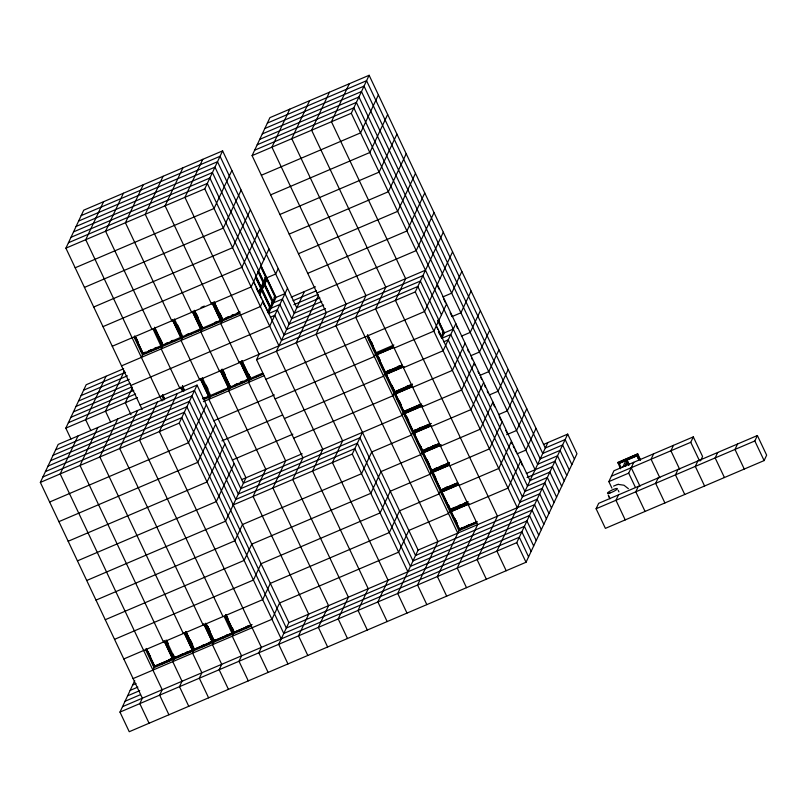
<?xml version="1.0" encoding="UTF-8"?>
<svg xmlns="http://www.w3.org/2000/svg" width="807" height="807" viewBox="0 0 807 807"><rect width="100%" height="100%" fill="white"/><g stroke="black" fill="none" stroke-linecap="round" stroke-linejoin="round"><path stroke-width="1.21" d="M142.143 409.462L65.902 248.163L83.726 210.183L222.601 150.869L296.784 307.81L319.935 297.924M103.568 201.71L85.734 239.689L161.985 400.988M123.4 193.236L105.576 231.216L151.938 329.306M143.243 184.763L125.418 222.752L171.78 320.833M163.085 176.289L145.25 214.279L191.622 312.359M182.917 167.816L165.092 205.805L211.464 303.886M149.083 723.243L139.813 703.623L142.355 698.196L40.35 482.404L58.175 444.425L197.049 385.11L243.421 483.201L402.138 415.423L403.661 412.165M70.966 439.038L65.821 428.144L86.188 384.737L123.663 368.728M202.759 159.342L184.934 197.332L259.118 354.273L256.576 359.7L302.938 457.781L292.749 479.489L348.392 597.19L338.204 618.898L347.474 638.519M78.017 435.951L60.192 473.931L162.197 689.723L159.645 695.15L168.925 714.77M106.03 376.264L85.653 419.67L90.808 430.575M65.902 248.163L204.776 188.858L222.601 150.869M97.859 427.478L80.024 465.468L163.488 642.019M124.339 371.049L105.495 411.197L110.65 422.101M141.376 357.4L142.9 354.142M231.871 170.489L214.047 208.478L75.172 267.783M117.691 419.004L99.866 456.994L183.33 633.545M132.469 387.531L125.337 402.723L131.006 414.717M162.742 345.668L161.218 348.927L179.759 388.157M406.99 613.098L397.72 593.478L418.097 550.071L316.092 334.28L326.28 312.571L252.097 155.63L269.921 117.651L369.122 75.283L545.31 448.016L565.142 439.543L574.423 459.163M137.533 410.531L119.708 448.521L203.162 625.072M241.142 190.109L223.317 228.088L84.442 287.403M182.584 337.195L181.05 340.453L199.601 379.683M289.763 109.177L271.929 147.156L346.112 304.098L335.934 325.806L437.939 541.598L417.562 585.004L426.832 604.625M157.375 402.057L139.55 440.047L223.004 616.598M250.422 209.719L232.587 247.709L93.713 307.023M202.426 328.721L200.893 331.98L219.443 371.21M194.225 310.473L202.567 328.136L202.819 327.592M309.595 100.704L291.771 138.683L365.954 295.624L355.766 317.333L457.771 533.124M177.217 393.584L159.382 431.574L261.387 647.365L258.845 652.792L268.116 672.402M259.693 229.339L241.868 267.329L102.993 326.633M222.258 320.248L220.735 323.506L239.275 362.747M329.438 92.23L311.613 130.209L385.796 287.151L375.608 308.859L477.613 524.651L457.236 568.057L466.517 587.678M40.35 482.404L179.225 423.1L197.049 385.11M268.963 248.96L251.138 286.939L112.264 346.253M349.28 83.757L331.445 121.736L405.639 278.677L395.45 300.386L497.455 516.177L477.078 559.584L486.349 579.204M258.754 292.073L260.58 288.17L255.365 277.134M260.843 287.625L263.132 282.743L257.917 271.707M263.385 282.198L265.674 277.315L260.459 266.28M206.33 404.731L188.495 442.72L49.62 502.025M209.891 397.135L208.872 399.304L245.964 477.774L225.587 521.181L86.712 580.495M259.128 294.091L266.764 277.82M259.683 294.041L261.508 290.137L269.861 307.79L267.561 312.672M264.555 284.498L262.265 289.38L270.607 307.033L272.897 302.151L264.313 284.165L266.603 279.283L274.955 296.936L272.655 301.818M262.961 301.132L260.409 306.559L121.534 365.874M278.244 268.58L275.691 274.007L265.775 278.244M252.097 155.63L351.287 113.262L369.122 75.283M222.046 369.334L230.388 386.987L230.641 386.442M230.237 387.572L228.714 390.83L265.806 469.301L253.075 496.436L308.708 614.137L298.519 635.845L307.8 655.466M270.113 307.245L272.403 302.363L264.06 284.71L261.771 289.592L266.986 300.628M215.6 424.351L197.776 462.33L58.901 521.645M287.514 288.19L269.689 326.179L130.805 385.484M378.392 94.903L360.558 132.883L261.367 175.25M250.079 379.108L248.556 382.357L285.648 460.827L272.907 487.963L328.55 605.664L318.362 627.372L327.632 646.992M224.871 443.971L207.046 481.95L68.171 541.265M304.431 291.529L276.408 351.227L322.78 449.307L312.591 471.016L368.224 588.717L358.046 610.425L367.316 630.045M387.663 114.513L369.838 152.503L270.638 194.87M234.151 463.581L216.316 501.571L77.442 560.875M543.444 444.475L567.694 434.116L576.965 453.736L526.033 562.257L129.241 731.717L119.971 712.097L134.739 680.624M318.15 296.078L296.25 342.753L342.612 440.834L332.434 462.542L388.066 580.243L377.878 601.951L387.158 621.572M396.933 134.133L379.108 172.123L279.908 214.48M152.916 670.113L154.45 666.854M406.214 153.754L388.379 191.733L289.188 234.101M174.292 658.381L172.759 661.639L182.029 681.259L179.487 686.676L188.757 706.296M415.484 173.374L397.659 211.353L298.459 253.721M194.124 649.907L192.601 653.166L201.871 672.786L199.329 678.213L208.599 697.823M213.966 641.434L212.443 644.692L221.713 664.312L219.161 669.739L228.442 689.349M424.754 192.984L406.93 230.973L307.729 273.341M233.808 632.96L232.275 636.219L241.555 655.839L239.003 661.266L248.274 680.876M225.607 614.712L233.949 632.375L232.355 627.907M434.025 212.604L416.2 250.594L317 292.951M375.84 353.315L374.317 356.563L275.116 398.93M256.576 359.7L415.282 291.912L443.305 232.224M385.121 372.925L383.587 376.183L284.387 418.551M233.233 504.91L352.266 454.069L362.454 432.36M452.576 251.845L424.563 311.532L265.846 379.31M394.391 392.545L392.858 395.803L293.667 438.161M536.221 540.559L526.941 520.939L288.876 622.611L278.687 644.319L287.958 663.939M446.564 304.017L433.833 331.152L394.159 348.089M461.846 271.455L451.658 293.163L442.841 296.926M411.338 387.138L395.46 393.917L403.813 411.57L404.065 411.025M440.985 337.255L443.275 332.373L437.545 320.238M441.822 338.294L444.364 332.877L438.806 321.105M455.844 323.637L443.104 350.763L403.429 367.71M471.117 291.075L460.938 312.783L452.112 316.546M412.932 431.785L411.409 435.034L371.724 451.981L361.546 473.689L242.504 524.52L234.867 540.801L95.993 600.115M422.596 405.911L404.741 413.537L413.083 431.19L413.335 430.645M465.114 343.247L452.384 370.383L412.7 387.33M480.397 310.695L470.209 332.393L461.392 336.166M429.879 426.368L414.011 433.147L422.354 450.81L420.76 446.342M422.212 451.395L420.679 454.654L381.005 471.601L370.817 493.309L251.774 544.14L244.138 560.421L105.263 619.726M474.385 362.868L461.654 390.003L421.97 406.95M489.667 330.315L479.479 352.013L470.663 355.786M431.483 471.016L429.949 474.274L390.275 491.221L380.087 512.919L261.054 563.76L253.408 580.041L114.533 639.346M483.655 382.488L470.925 409.613L431.251 426.56M498.938 349.925L488.749 371.634L479.933 375.396M440.753 490.636L439.23 493.884L399.546 510.831L389.357 532.539L270.325 583.38L262.689 599.651L123.804 658.966M492.936 402.108L480.195 429.233L440.521 446.18M508.218 369.545L498.03 391.254L489.213 395.016M450.024 510.246L448.5 513.504L408.826 530.451L398.638 552.159L279.595 602.99L271.959 619.272L133.084 678.586M457.7 485.229L441.833 492.008L450.175 509.661L448.571 505.192M502.206 421.718L489.476 448.853L449.792 465.8M517.489 389.166L507.3 410.864L498.484 414.637M459.304 529.866L437.404 576.531L446.675 596.151M511.477 441.338L498.746 468.474L459.062 485.421M526.759 408.776L516.571 430.484L506.655 434.721M520.757 460.958L508.017 488.084L468.342 505.031M536.03 428.396L525.841 450.104L517.025 453.867M547.852 442.589L496.92 551.12L506.191 570.731M119.971 712.097L516.752 542.647L567.694 434.116M596.111 508.753L598.663 503.326L757.38 435.538L766.65 455.158L764.108 460.585L605.391 528.373L596.111 508.753L754.827 440.965L757.38 435.538M611.938 488.154L608.851 481.618L613.945 470.763L693.304 436.88L702.574 456.49L700.537 460.837M620.422 468.786L617.89 462.361L637.732 453.887L640.516 459.768M622.873 466.95L625.415 461.523L627.402 460.676L629.258 464.6M624.85 466.103L627.402 460.676M625.869 465.074L627.241 462.149L628.804 465.457M625.697 466.275L627.735 461.937L628.663 463.894M618.505 494.852L615.953 500.279L625.223 519.9M608.851 481.618L628.683 473.144L633.777 462.29M617.637 462.895L637.732 453.887M638.337 486.379L635.795 491.806L645.065 511.426M653.62 453.827L651.078 459.244L659.833 477.774M658.179 477.905L655.637 483.332L664.907 502.953M673.462 445.353L670.91 450.78L679.676 469.301M678.021 469.432L675.469 474.859L684.75 494.479M611.393 476.191L690.752 442.307L693.304 436.88M697.863 460.958L695.311 466.385L704.582 486.006M717.695 452.485L715.153 457.912L724.424 477.532M737.537 444.011L734.995 449.438L744.266 469.059M613.572 486.107L617.557 484.503M267.369 123.078L366.57 80.71L542.758 453.443L562.6 444.97L571.87 464.59M264.827 128.505L364.028 86.137L540.216 458.87L560.048 450.397L569.328 470.017M262.275 133.922L361.475 91.564L537.664 464.297L557.506 455.824L566.776 475.434M81.174 215.61L220.049 156.296L294.242 313.237L321.791 301.475M259.733 139.349L358.933 96.991L535.122 469.724M78.632 221.037L217.507 161.723L263.869 259.814M257.181 144.776L356.381 102.418L439.845 278.97M76.08 226.464L214.965 167.15L261.327 265.241M254.639 150.203L353.839 107.845L530.028 480.568L549.87 472.105L559.14 491.715M73.538 231.891L212.412 172.577L258.775 270.668M70.986 237.308L209.87 178.004L256.233 276.095M68.444 242.736L207.318 183.431L281.502 340.372L420.376 281.058L438.927 320.298M264.686 277.739L265.674 277.315M200.983 307.487L204.332 306.055M143.303 353.012L145.29 352.165M171.084 341.149L173.061 340.302M214.723 322.507L216.71 321.66M148.821 350.763L151.05 349.804M154.399 348.382L156.629 347.424M165.314 343.721L167.543 342.763M186.266 334.774L188.495 333.816M225.95 317.827L228.179 316.869M231.528 315.436L233.758 314.488M237.107 313.055L239.336 312.107M273.956 297.359L274.955 296.936M160.966 345.789L143.051 353.547L134.708 335.894M202.567 328.136L220.482 320.369L212.14 302.716M240.264 312.037L222.409 319.663L214.057 302.01M275.046 297.854L284.962 293.617M146.743 352.72L148.73 351.872M150.707 351.025L160.633 346.788M174.524 340.857L176.501 340.009M190.391 334.078L192.379 333.23M194.356 332.383L200.307 329.841M208.246 326.452L210.234 325.604M212.211 324.757L216.185 323.062M224.114 319.673L226.101 318.826M230.066 317.131L232.053 316.283M234.04 315.436L238.004 313.741M239.729 313.439L142.516 354.959L134.174 337.296M271.414 302.786L272.403 302.363M272.504 303.281L282.42 299.044L291.69 318.664L323.657 305.016M291.196 297.178L315.446 286.828M268.862 308.213L269.861 307.79M269.952 308.708L279.868 304.471L289.148 324.091L325.514 308.556M83.646 390.164L125.529 372.269M293.062 300.729L316.203 290.843M81.104 395.581L127.395 375.82M293.819 304.743L318.069 294.384M270.365 317.212L274.784 315.325L284.054 334.945L422.929 275.631L441.469 314.871M78.551 401.008L129.251 379.361M76.009 406.435L130.008 383.375M73.457 411.863L131.874 386.916M70.915 417.29L133.74 390.457M68.363 422.717L135.596 394.008M425.471 270.204L286.596 329.518L277.326 309.898L268.509 313.661L276.034 297.43L261.206 266.048M65.821 428.144L137.462 397.548M140.085 405.104L417.834 286.485L519.839 502.277L539.681 493.803L548.952 513.423M55.633 449.852L194.507 390.538L240.869 488.628L359.912 437.787L415.544 555.498L534.587 504.657L543.857 524.278M53.08 455.279L191.955 395.965L238.327 494.055L357.36 443.214L413.002 560.926L532.035 510.085L541.315 529.705M50.538 460.706L189.413 401.392L235.775 499.483L354.818 448.642L410.45 566.353L529.493 515.512L538.763 535.132M202.87 398.305L204.847 397.458M240.567 382.205L242.544 381.358M246.518 379.663L248.495 378.816M235.039 384.677L237.278 383.718M240.617 382.286L242.857 381.338M246.206 379.905L248.435 378.957M202.607 398.85L208.63 396.166L200.277 378.513M230.388 386.987L248.304 379.229L239.961 361.566M262.568 373.137L250.231 378.513L241.878 360.86M216.226 393.776L218.213 392.928M220.19 392.081L224.164 390.386M234.08 386.15L236.068 385.302M238.045 384.455L243.996 381.913M249.948 379.371L251.935 378.523M255.91 376.829L257.887 375.981M259.874 375.134L261.861 374.287M47.986 466.133L186.871 406.819L288.876 622.611M204.07 399.404L263.586 373.984M203.364 401.654L263.98 375.769M45.444 471.56L184.319 412.246L286.324 628.038L524.399 526.366L533.669 545.986M42.892 476.977L181.777 417.673L283.782 633.465L521.847 531.793L531.127 551.403M213.734 420.81L274.36 394.916M393.907 344.962L375.991 352.72L367.639 335.066M375.457 354.122L393.322 346.496M393.715 347.393L376.98 354.545L385.322 372.198L402.068 365.057M392.787 347.908L376.919 354.677L385.262 372.34L401.129 365.561M442.286 332.797L443.275 332.373M443.376 333.301L453.292 329.064M441.933 338.254L450.75 334.481L524.933 491.423L544.775 482.949L554.046 502.569M443.789 341.795L448.198 339.908L522.381 496.85L542.223 488.376L551.494 507.996M221.905 440.894L282.531 415M387.501 370.948L389.922 370.02M397.417 366.711L399.404 365.864M384.737 373.742L402.592 366.116M402.996 367.014L386.25 374.166L394.603 391.819L412.458 384.193M404.045 366.671L386.19 374.297L394.532 391.95L412.387 384.334M232.285 460.04L292.901 434.156M406.698 386.331L409.23 385.353M394.008 393.362L411.863 385.736M412.266 386.634L395.531 393.786L403.873 411.439L420.608 404.287M241.555 479.661L302.181 453.766M403.813 411.57L421.668 403.944M403.278 412.972L421.133 405.356M422.656 405.77L404.801 413.396L413.144 431.059L430.999 423.433M413.275 430.787L415.504 429.828M418.853 428.396L421.274 427.256M413.083 431.19L430.938 423.564M412.559 432.592L430.413 424.966M430.817 425.864L414.072 433.016L422.414 450.669L439.159 443.527M427.014 448.49L429.243 447.542M432.532 446.029L434.822 445.161M422.354 450.81L438.231 444.032M421.829 452.213L439.684 444.586M441.197 445.01L423.342 452.636L431.695 470.289L449.549 462.663M441.136 445.141L423.282 452.767L431.624 470.42L449.489 462.794M435.165 468.585L437.404 467.636M440.743 466.204L442.982 465.256M446.332 463.823L448.561 462.865M431.099 471.833L448.954 464.207M449.358 465.104L432.623 472.246L440.965 489.91L457.7 482.757M448.43 465.609L432.552 472.388L440.904 490.041L456.772 483.262M445.121 487.801L447.108 486.954M440.37 491.443L458.225 483.817M458.628 484.714L441.893 491.867L450.235 509.52L468.09 501.893M526.305 473.487L554.964 461.251L564.234 480.861M458.366 505.727L460.353 504.879M464.318 503.185L466.305 502.337M452.596 508.299L454.825 507.351M450.175 509.661L468.03 502.035M527.062 477.502L552.412 466.678L561.682 486.288M449.65 511.063L467.505 503.437M469.018 503.861L451.163 511.487L459.516 529.14L476.251 521.988M468.958 503.992L451.103 511.618L459.445 529.281L477.3 521.655M460.757 528.393L462.986 527.445M466.335 526.013L468.564 525.054M459.173 530.138L461.16 529.291M463.137 528.444L467.112 526.749M476.776 523.057L458.921 530.683L367.114 336.469M619.09 463.46L636.945 455.834L638.801 459.758M418.097 550.071L537.129 499.23L546.4 518.851M168.734 659.793L170.721 658.946M176.854 656.434L174.625 657.382L173.061 654.073M180.203 655.002L182.432 654.043M185.781 652.621L188.021 651.663M202.466 645.388L204.453 644.541M208.418 642.846L210.405 641.999M214.369 640.304L216.357 639.457M225.466 635.674L227.695 634.716M246.115 626.746L248.647 625.768M174.494 657.655L192.359 650.028L184.531 633.475M232.033 633.081L214.178 640.708L206.35 624.154M251.875 624.608L234.02 632.234L225.667 614.581M233.949 632.375L251.804 624.749M162.257 663.737L164.245 662.89M166.222 662.043L170.196 660.348M178.125 656.959L180.112 656.111M184.077 654.416L186.064 653.569M188.051 652.722L192.016 651.027M201.932 646.79L203.919 645.943M205.906 645.096L209.87 643.401M221.774 638.317L223.761 637.469M225.748 636.622L229.713 634.927M239.629 630.691L241.616 629.843M245.58 628.149L247.567 627.301M251.28 626.151L154.066 667.671L145.724 650.008M132.701 684.972L136.01 683.559M130.159 690.399L137.866 687.1M127.607 695.826L139.732 690.641M125.065 701.243L140.489 694.656M122.513 706.67L519.304 537.22L528.575 556.83M618.263 484.402L623.972 485.229L628.401 488.719M617.395 484.533L618.475 484.361M610.011 498.776L608.185 494.923M754.827 440.965L764.108 460.585M690.752 442.307L699.508 460.827M637.469 454.422L640.254 460.313M638.579 459.001L637.005 455.693L619.151 463.319L621.239 467.737M631.235 467.717L639.991 486.248M628.683 473.144L635.381 487.317M618.162 490.242L618.939 491.877M556.588 497.142L547.317 477.522L527.475 485.996L351.287 113.262M437.172 285.204L439.028 289.128M443.658 298.933L445.514 302.857M450.155 312.672L452.011 316.596M456.641 326.401L457.569 328.368M467.767 349.945L468.696 351.902M471.48 357.794L472.408 359.751M474.264 363.675L475.192 365.642M477.976 371.523L478.894 373.48M480.75 377.404L481.678 379.371M484.462 385.252L485.39 387.219M487.246 391.143L488.174 393.1M492.805 402.915L494.661 406.829M499.301 416.644L501.157 420.568M505.787 430.373L507.643 434.297M511.356 442.145L512.284 444.102M513.212 446.069L514.14 448.026M515.068 449.993L515.996 451.95M519.698 459.798L520.626 461.765M521.554 463.722L522.482 465.689M438.211 320.389L443.779 332.161L441.479 337.044L438.705 331.163M436.849 327.238L437.777 329.195M438.383 331.738L439.946 335.056M415.282 291.912L517.287 507.704M516.752 542.647L526.033 562.257M371.603 342.37L372.531 344.327M378.1 356.099L379.956 360.023M392.01 385.524L393.866 389.448M399.425 401.22L401.281 405.144M406.849 416.916L408.705 420.84M414.263 432.613L415.191 434.57M427.246 460.071L429.102 463.995M433.742 473.81L435.588 477.734M455.067 518.921L456.923 522.845M370.968 341.28L373.056 345.689M378.15 356.482L380.238 360.9M391.597 384.929L394.209 390.447M398.779 400.131L401.392 405.649M406.496 416.442L408.574 420.851M414.203 432.744L415.242 434.953M419.943 444.879L422.545 450.397M427.125 460.091L429.738 465.609M433.793 474.183L435.881 478.601M448.278 504.839L450.367 509.257M454.946 518.941L457.034 523.35M367.71 334.925L376.052 352.588M369.223 339.848L370.151 341.815M372.935 347.696L373.863 349.663M375.719 353.577L376.647 355.544M379.421 361.425L380.349 363.392M382.205 367.316L383.133 369.273M385.917 375.164L386.846 377.121M397.044 398.698L397.972 400.665M403.54 412.438L405.386 416.362M410.027 426.167L410.955 428.124M416.513 439.896L417.441 441.863M418.369 443.82L419.297 445.787M422.081 451.668L423.937 455.592M424.865 457.559L426.721 461.473M428.578 465.397L429.495 467.364M431.352 471.288L432.28 473.245M435.064 479.136L435.992 481.093M437.848 485.017L438.776 486.984M441.56 492.865L442.478 494.832M444.334 498.746L445.262 500.713M446.19 502.67L447.118 504.637M448.046 506.594L448.974 508.561M452.687 516.409L453.615 518.366M352.266 454.069L407.908 571.78M260.611 265.332L266.169 277.104L263.879 281.986L259.249 272.181M258.654 271.475L273.492 302.857M258.058 270.759L263.627 282.531L261.337 287.413L255.769 275.641M256.112 276.902L270.94 308.284M255.516 276.186L261.085 287.958L258.785 292.84L256.011 286.959M255.627 276.589L258.23 282.107M268.549 303.936L269.588 306.146M254.155 283.035L255.083 284.992M261.569 298.731L259.713 294.807L262.003 289.925L270.355 307.578L268.065 312.46L262.497 300.688M256.344 288.21L258.2 292.134M262.83 301.939L264.686 305.863M204.776 188.858L278.96 345.8M219.877 313.237L221.733 317.151M248.627 374.045L250.483 377.969M219.988 313.731L222.076 318.15M248.334 373.691L250.422 378.11M214.127 301.868L222.47 319.522M241.949 360.719L250.291 378.382M213.532 303.412L221.875 321.065M241.354 362.262L249.696 379.915M212.08 302.847L220.422 320.51M239.901 361.707L248.243 379.361M196.333 313.862L198.189 317.787M223.226 370.746L225.082 374.67M195.455 312.279L198.068 317.797M223.277 371.129L225.365 375.548M194.285 310.342L202.628 327.995M222.107 369.192L230.449 386.846M193.69 311.885L202.043 329.538M221.511 370.736L229.864 388.389M192.823 312.289L200.65 328.842L182.725 336.61L174.383 318.947M220.644 371.149L228.472 387.693L210.546 395.46L202.264 377.666M192.237 311.32L200.58 328.984M220.059 370.181L228.401 387.834M177.701 325.16L180.314 330.678M206.047 385.121L208.024 389.035M173.858 320.359L182.2 338.012M201.669 379.209L210.022 396.862M172.466 319.663L180.808 337.316L162.893 345.083L154.54 327.42M172.395 319.794L180.748 337.457M200.217 378.654L208.559 396.308M159.947 338.052L162.56 343.57M182.614 385.736L183.593 388.076M154.611 327.289L162.953 344.942M182.422 386.139L184.51 390.558M182.362 386.281L184.218 390.195M154.016 328.832L162.358 346.485M181.837 387.683L183.693 391.607M153.148 329.236L160.906 345.931M180.375 387.118L182.533 391.405M179.225 423.1L281.229 638.892M135.889 337.316L137.745 341.24M135.939 337.699L138.027 342.107M135.294 336.862L143.111 353.416M162.59 394.613L164.668 399.031M162.52 394.744L164.376 398.668M134.426 336.761L135.354 338.718M138.138 344.609L139.066 346.566M140.922 350.49L141.85 352.447M161.995 396.156L163.851 400.08M226.787 616.134L227.715 618.101M226.323 615.418L227.887 618.727M232.053 627.553L234.141 631.962M225.082 616.124L233.425 633.777M224.205 616.528L231.972 633.223L214.117 640.849L205.765 623.186M207.873 626.575L209.729 630.499M207.52 626.091L210.133 631.609M205.24 624.598L213.583 642.251M203.848 623.902L212.191 641.555L194.336 649.181L185.993 631.528M203.788 624.033L212.13 641.696L194.275 649.322L185.933 631.659M190.815 640.929L192.671 644.854M190.291 640.082L192.379 644.5M185.398 633.071L193.751 650.724M183.946 632.506L192.288 650.17L174.433 657.796L166.151 640.001M166.797 640.829L168.199 643.512M165.556 641.545L173.909 659.198M164.164 640.849L172.516 658.502L154.662 666.128L146.309 648.475M164.103 640.98L172.446 658.643L154.591 666.259L146.249 648.606M148.004 651.511L150.616 657.029M145.976 649.474L146.904 651.431M150.616 659.279L151.545 661.236M152.462 663.203L154.319 667.127M608.68 496.86L608.569 495.599M267.097 279.071L264.807 283.953L273.159 301.606L275.449 296.724L267.097 279.071M609.91 493.016A5.508 0.978 -25.3 0 0 617.405 488.679A5.508 0.978 -25.3 0 0 609.9 491.16A5.508 0.978 -25.3 0 0 609.91 493.016"/></g></svg>
